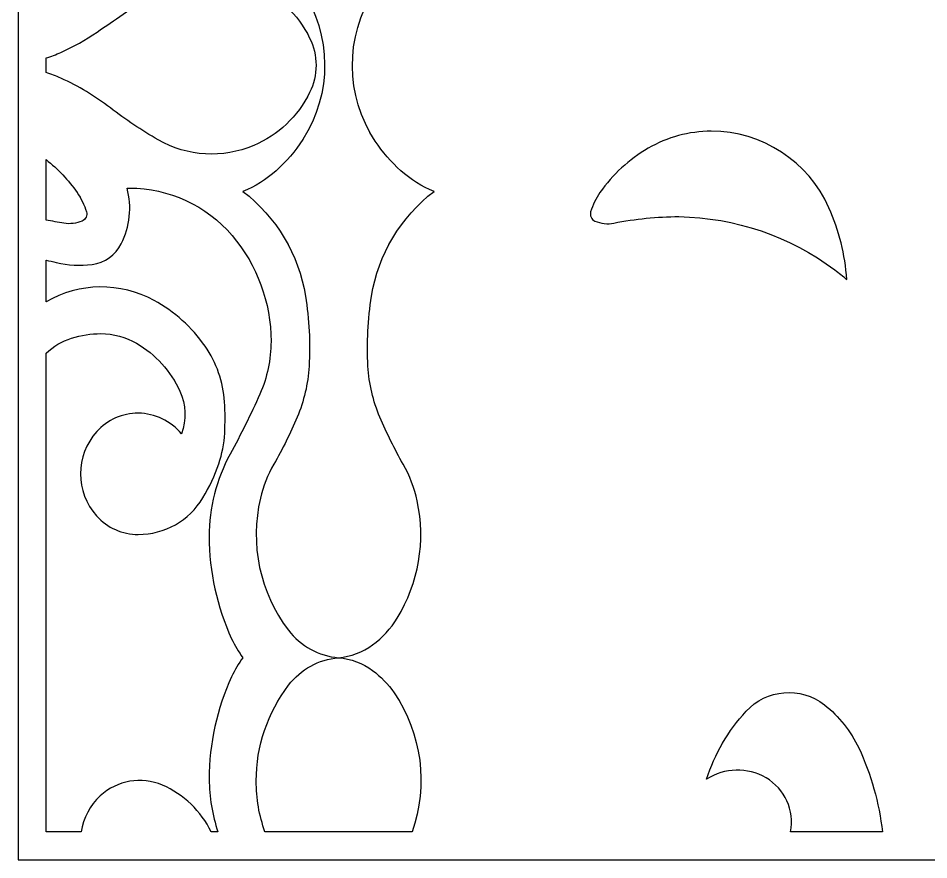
# Model space of a CAD drawing. Header units: centimetres. Extents: x -10.1 to 9, y -10.7 to 5.6.
# Drawn here: x 0.193 to 4.616, y -10.742 to -6.655 of the extents above; entities that cross this region are included whole.
import ezdxf

# ---------------------------------------------------------------- set-up
doc = ezdxf.new("R2010")
doc.units = ezdxf.units.CM
doc.header["$MEASUREMENT"] = 0

msp = doc.modelspace()

# ---------------------------------------------------------------- linework, layer by layer
at = {"color": 242}
for points, knots in [([(9.03907, -10.74215), (9.03907, -10.74215), (0.19334, -10.74215), (0.19334, -10.74215), (0.19334, -10.74215), (0.19334, -10.74215), (0.19334, 5.60715), (0.19334, 5.60715), (0.19334, 5.60715), (0.19334, 5.60715), (9.03907, 5.60715), (9.03907, 5.60715), (9.03907, 5.60715), (9.03907, 5.60715), (9.03907, -10.74215), (9.03907, -10.74215)], [0, 0, 0, 0, 0.2, 0.2, 0.2, 0.2, 0.4, 0.4, 0.4, 0.4, 0.6, 0.6, 0.6, 0.6, 1, 1, 1, 1]), ([(1.74908, -9.76078), (1.65292, -9.75243), (1.56463, -9.70384), (1.50606, -9.62701), (1.50606, -9.62701), (1.36705, -9.44461), (1.31711, -9.20934), (1.36986, -8.98617), (1.36986, -8.98617), (1.38355, -8.92836), (1.40544, -8.87278), (1.4349, -8.82122), (1.4349, -8.82122), (1.47708, -8.74747), (1.51483, -8.67128), (1.54806, -8.59309), (1.54806, -8.59309), (1.58153, -8.51434), (1.60112, -8.43046), (1.60606, -8.34504), (1.60606, -8.34504), (1.61254, -8.23147), (1.60676, -8.11755), (1.5888, -8.00516), (1.5888, -8.00516), (1.55638, -7.80267), (1.44762, -7.62044), (1.28467, -7.49587), (1.28467, -7.49587), (1.34402, -7.47224), (1.39873, -7.43833), (1.44628, -7.39566), (1.44628, -7.39566), (1.49587, -7.35112), (1.53932, -7.30018), (1.57543, -7.24412), (1.57543, -7.24412), (1.71892, -7.02164), (1.71712, -6.73554), (1.57057, -6.51509), (1.57057, -6.51509), (1.5354, -6.46209), (1.49362, -6.41375), (1.44628, -6.37119), (1.44628, -6.37119), (1.39873, -6.32851), (1.34402, -6.29455), (1.28467, -6.27097), (1.28467, -6.27097), (1.44762, -6.14646), (1.55648, -5.96427), (1.5888, -5.76177), (1.5888, -5.76177), (1.60679, -5.64942), (1.61256, -5.53544), (1.60605, -5.42182), (1.60605, -5.42182), (1.60112, -5.33645), (1.58153, -5.25257), (1.54806, -5.17381), (1.54806, -5.17381), (1.51487, -5.09562), (1.47708, -5.01943), (1.4349, -4.94564), (1.4349, -4.94564), (1.40323, -4.89028), (1.38029, -4.83032), (1.36685, -4.76796), (1.36685, -4.76796), (1.32481, -4.57285), (1.35952, -4.3689), (1.46367, -4.19867), (1.46367, -4.19867), (1.49475, -4.14784), (1.53543, -4.10365), (1.58346, -4.06842), (1.58346, -4.06842), (1.63194, -4.0329), (1.68928, -4.01135), (1.74908, -4.00615), (1.74908, -4.00615), (1.84534, -4.01449), (1.93363, -4.06313), (1.99217, -4.13994), (1.99217, -4.13994), (2.13119, -4.3223), (2.18115, -4.55759), (2.12842, -4.78073), (2.12842, -4.78073), (2.11475, -4.83856), (2.09283, -4.8941), (2.06335, -4.94564), (2.06335, -4.94564), (2.0212, -5.01943), (1.98343, -5.09562), (1.95017, -5.17381), (1.95017, -5.17381), (1.91677, -5.25257), (1.89717, -5.33645), (1.89226, -5.42182), (1.89226, -5.42182), (1.88573, -5.5354), (1.89151, -5.64937), (1.90947, -5.7617), (1.90947, -5.7617), (1.94184, -5.9642), (2.05062, -6.14645), (2.21357, -6.27097), (2.21357, -6.27097), (2.15418, -6.29458), (2.09952, -6.32856), (2.05199, -6.37119), (2.05199, -6.37119), (2.00242, -6.4158), (1.95899, -6.46672), (1.92282, -6.52273), (1.92282, -6.52273), (1.77933, -6.74523), (1.78113, -7.03133), (1.92767, -7.25178), (1.92767, -7.25178), (1.96289, -7.30478), (2.00466, -7.35314), (2.05199, -7.39563), (2.05199, -7.39563), (2.09952, -7.43831), (2.15418, -7.47224), (2.21357, -7.49587), (2.21357, -7.49587), (2.05065, -7.62051), (1.94185, -7.80271), (1.90949, -8.00525), (1.90949, -8.00525), (1.89151, -8.11758), (1.88573, -8.23147), (1.89226, -8.34504), (1.89226, -8.34504), (1.89717, -8.43046), (1.91677, -8.51434), (1.95017, -8.59309), (1.95017, -8.59309), (1.98343, -8.67128), (2.0212, -8.74747), (2.06335, -8.82122), (2.06335, -8.82122), (2.09501, -8.87664), (2.11799, -8.93657), (2.13139, -8.99897), (2.13139, -8.99897), (2.17344, -9.19409), (2.13873, -9.39806), (2.03458, -9.56833), (2.03458, -9.56833), (2.00353, -9.61909), (1.96279, -9.66334), (1.91476, -9.69853), (1.91476, -9.69853), (1.86628, -9.73402), (1.80899, -9.75559), (1.74908, -9.76078)], [0, 0, 0, 0, 0.0243902, 0.0243902, 0.0243902, 0.0243902, 0.0487805, 0.0487805, 0.0487805, 0.0487805, 0.0731707, 0.0731707, 0.0731707, 0.0731707, 0.097561, 0.097561, 0.097561, 0.097561, 0.1219512, 0.1219512, 0.1219512, 0.1219512, 0.1463415, 0.1463415, 0.1463415, 0.1463415, 0.1707317, 0.1707317, 0.1707317, 0.1707317, 0.195122, 0.195122, 0.195122, 0.195122, 0.2195122, 0.2195122, 0.2195122, 0.2195122, 0.2439024, 0.2439024, 0.2439024, 0.2439024, 0.2682927, 0.2682927, 0.2682927, 0.2682927, 0.2926829, 0.2926829, 0.2926829, 0.2926829, 0.3170732, 0.3170732, 0.3170732, 0.3170732, 0.3414634, 0.3414634, 0.3414634, 0.3414634, 0.3658537, 0.3658537, 0.3658537, 0.3658537, 0.3902439, 0.3902439, 0.3902439, 0.3902439, 0.4146341, 0.4146341, 0.4146341, 0.4146341, 0.4390244, 0.4390244, 0.4390244, 0.4390244, 0.4634146, 0.4634146, 0.4634146, 0.4634146, 0.4878049, 0.4878049, 0.4878049, 0.4878049, 0.5121951, 0.5121951, 0.5121951, 0.5121951, 0.5365854, 0.5365854, 0.5365854, 0.5365854, 0.5609756, 0.5609756, 0.5609756, 0.5609756, 0.5853659, 0.5853659, 0.5853659, 0.5853659, 0.6097561, 0.6097561, 0.6097561, 0.6097561, 0.6341463, 0.6341463, 0.6341463, 0.6341463, 0.6585366, 0.6585366, 0.6585366, 0.6585366, 0.6829268, 0.6829268, 0.6829268, 0.6829268, 0.7073171, 0.7073171, 0.7073171, 0.7073171, 0.7317073, 0.7317073, 0.7317073, 0.7317073, 0.7560976, 0.7560976, 0.7560976, 0.7560976, 0.7804878, 0.7804878, 0.7804878, 0.7804878, 0.804878, 0.804878, 0.804878, 0.804878, 0.8292683, 0.8292683, 0.8292683, 0.8292683, 0.8536585, 0.8536585, 0.8536585, 0.8536585, 0.8780488, 0.8780488, 0.8780488, 0.8780488, 0.902439, 0.902439, 0.902439, 0.902439, 0.9268293, 0.9268293, 0.9268293, 0.9268293, 0.9512195, 0.9512195, 0.9512195, 0.9512195, 1, 1, 1, 1]), ([(1.63984, -6.88345), (1.63984, -6.83751), (1.62929, -6.79225), (1.60899, -6.75106), (1.60899, -6.75106), (1.55205, -6.63546), (1.45561, -6.54418), (1.33705, -6.49371), (1.33705, -6.49371), (1.16985, -6.42258), (0.97791, -6.44276), (0.8292, -6.54724), (0.8292, -6.54724), (0.74528, -6.60624), (0.66095, -6.66451), (0.57612, -6.72224), (0.57612, -6.72224), (0.5206, -6.76006), (0.46187, -6.793), (0.40066, -6.82064), (0.40066, -6.82064), (0.37717, -6.83118), (0.35303, -6.84027), (0.32848, -6.84789), (0.32848, -6.84789), (0.32848, -6.84789), (0.32848, -6.91899), (0.32848, -6.91899), (0.32848, -6.91899), (0.35303, -6.9266), (0.37717, -6.9357), (0.40066, -6.9462), (0.40066, -6.9462), (0.48602, -6.98482), (0.56661, -7.0332), (0.64085, -7.09033), (0.64085, -7.09033), (0.71489, -7.14737), (0.79276, -7.19932), (0.87386, -7.2458), (0.87386, -7.2458), (1.01549, -7.32693), (1.18683, -7.3371), (1.33705, -7.27316), (1.33705, -7.27316), (1.45561, -7.22267), (1.55208, -7.13143), (1.60899, -7.01583), (1.60899, -7.01583), (1.62929, -6.97465), (1.63984, -6.92934), (1.63984, -6.88345)], [0, 0, 0, 0, 0.0714286, 0.0714286, 0.0714286, 0.0714286, 0.1428571, 0.1428571, 0.1428571, 0.1428571, 0.2142857, 0.2142857, 0.2142857, 0.2142857, 0.2857143, 0.2857143, 0.2857143, 0.2857143, 0.3571429, 0.3571429, 0.3571429, 0.3571429, 0.4285714, 0.4285714, 0.4285714, 0.4285714, 0.5, 0.5, 0.5, 0.5, 0.5714286, 0.5714286, 0.5714286, 0.5714286, 0.6428571, 0.6428571, 0.6428571, 0.6428571, 0.7142857, 0.7142857, 0.7142857, 0.7142857, 0.7857143, 0.7857143, 0.7857143, 0.7857143, 0.8571429, 0.8571429, 0.8571429, 0.8571429, 1, 1, 1, 1]), ([(4.1598, -7.87742), (3.94082, -7.71349), (3.67587, -7.62294), (3.40241, -7.61851), (3.40241, -7.61851), (3.29639, -7.61851), (3.19068, -7.62901), (3.08671, -7.64981), (3.08671, -7.64981), (3.05581, -7.65603), (3.0237, -7.65262), (2.99479, -7.64001), (2.99479, -7.64001), (2.97737, -7.63249), (2.96835, -7.61315), (2.97372, -7.59494), (2.97372, -7.59494), (2.98357, -7.56153), (2.99884, -7.52994), (3.0189, -7.5014), (3.0189, -7.5014), (3.0805, -7.4138), (3.16033, -7.34054), (3.25292, -7.28662), (3.25292, -7.28662), (3.34604, -7.23241), (3.45188, -7.20381), (3.55962, -7.20381), (3.55962, -7.20381), (3.80686, -7.20376), (4.03109, -7.3497), (4.1315, -7.57568), (4.1315, -7.57568), (4.18036, -7.68563), (4.20953, -7.8034), (4.21775, -7.92346), (4.21775, -7.92346), (4.19889, -7.90758), (4.17956, -7.89223), (4.1598, -7.87742)], [0, 0, 0, 0, 0.0909091, 0.0909091, 0.0909091, 0.0909091, 0.1818182, 0.1818182, 0.1818182, 0.1818182, 0.2727273, 0.2727273, 0.2727273, 0.2727273, 0.3636364, 0.3636364, 0.3636364, 0.3636364, 0.4545455, 0.4545455, 0.4545455, 0.4545455, 0.5454545, 0.5454545, 0.5454545, 0.5454545, 0.6363636, 0.6363636, 0.6363636, 0.6363636, 0.7272727, 0.7272727, 0.7272727, 0.7272727, 0.8181818, 0.8181818, 0.8181818, 0.8181818, 1, 1, 1, 1]), ([(0.32848, -7.63615), (0.35761, -7.6406), (0.38669, -7.64537), (0.4157, -7.65048), (0.4157, -7.65048), (0.44539, -7.65563), (0.47592, -7.65201), (0.50352, -7.64001), (0.50352, -7.64001), (0.52094, -7.63247), (0.52999, -7.61315), (0.52456, -7.59494), (0.52456, -7.59494), (0.51468, -7.56151), (0.4994, -7.52995), (0.47939, -7.5014), (0.47939, -7.5014), (0.43702, -7.44119), (0.38622, -7.38738), (0.32848, -7.34165), (0.32848, -7.34165), (0.32848, -7.34165), (0.32848, -7.63615), (0.32848, -7.63615)], [0, 0, 0, 0, 0.1428571, 0.1428571, 0.1428571, 0.1428571, 0.2857143, 0.2857143, 0.2857143, 0.2857143, 0.4285714, 0.4285714, 0.4285714, 0.4285714, 0.5714286, 0.5714286, 0.5714286, 0.5714286, 0.7142857, 0.7142857, 0.7142857, 0.7142857, 1, 1, 1, 1]), ([(1.28457, -9.76078), (1.26325, -9.73209), (1.245, -9.70126), (1.23, -9.66883), (1.23, -9.66883), (1.15808, -9.51296), (1.12083, -9.34331), (1.12083, -9.17169), (1.12083, -9.17169), (1.12083, -9.03214), (1.15586, -8.89471), (1.22264, -8.77219), (1.22264, -8.77219), (1.27464, -8.67685), (1.32291, -8.57958), (1.36748, -8.48055), (1.36748, -8.48055), (1.40293, -8.39981), (1.42123, -8.31266), (1.42123, -8.22448), (1.42123, -8.22448), (1.42123, -8.03583), (1.35408, -7.85339), (1.23176, -7.70979), (1.23176, -7.70979), (1.10744, -7.56388), (0.92553, -7.47983), (0.73382, -7.47984), (0.73382, -7.47984), (0.73191, -7.47989), (0.72997, -7.47997), (0.728, -7.48007), (0.728, -7.48007), (0.72609, -7.48018), (0.72412, -7.48027), (0.72218, -7.48034), (0.72218, -7.48034), (0.74619, -7.57076), (0.73625, -7.66687), (0.69421, -7.75042), (0.69421, -7.75042), (0.66649, -7.80547), (0.61321, -7.84316), (0.55205, -7.85098), (0.55205, -7.85098), (0.49399, -7.85845), (0.43507, -7.85507), (0.37827, -7.84107), (0.37827, -7.84107), (0.36176, -7.83698), (0.34518, -7.83329), (0.32848, -7.82991), (0.32848, -7.82991), (0.32848, -7.82991), (0.32848, -8.03198), (0.32848, -8.03198), (0.32848, -8.03198), (0.49036, -7.93847), (0.68941, -7.93606), (0.85356, -8.02547), (0.85356, -8.02547), (0.95228, -8.07927), (1.03708, -8.15541), (1.1012, -8.24782), (1.1012, -8.24782), (1.15672, -8.32779), (1.18926, -8.42147), (1.19543, -8.51865), (1.19543, -8.51865), (1.19858, -8.56916), (1.19887, -8.61985), (1.19626, -8.67037), (1.19626, -8.67037), (1.19364, -8.72096), (1.18401, -8.77088), (1.16756, -8.81875), (1.16756, -8.81875), (1.14775, -8.87655), (1.12195, -8.93201), (1.09057, -8.98438), (1.09057, -8.98438), (1.02444, -9.09471), (0.90512, -9.16223), (0.7765, -9.16227), (0.7765, -9.16227), (0.69937, -9.16229), (0.62583, -9.12952), (0.57424, -9.07221), (0.57424, -9.07221), (0.46925, -8.95573), (0.46972, -8.77844), (0.57512, -8.6623), (0.57512, -8.6623), (0.62666, -8.60557), (0.69984, -8.57316), (0.7765, -8.57315), (0.7765, -8.57315), (0.85778, -8.57441), (0.93453, -8.6109), (0.98687, -8.67315), (0.98687, -8.67315), (1.01115, -8.60566), (1.00816, -8.53145), (0.97851, -8.46619), (0.97851, -8.46619), (0.93429, -8.36885), (0.86094, -8.28768), (0.7686, -8.23379), (0.7686, -8.23379), (0.71576, -8.20298), (0.65574, -8.18674), (0.59456, -8.18674), (0.59456, -8.18674), (0.54632, -8.18674), (0.49835, -8.19424), (0.45238, -8.20904), (0.45238, -8.20904), (0.40618, -8.22386), (0.36383, -8.24885), (0.32848, -8.28221), (0.32848, -8.28221), (0.32848, -8.28221), (0.32848, -10.60701), (0.32848, -10.60701), (0.32848, -10.60701), (0.32848, -10.60701), (0.49926, -10.60701), (0.49926, -10.60701), (0.49926, -10.60701), (0.50948, -10.53979), (0.54219, -10.47805), (0.59198, -10.43174), (0.59198, -10.43174), (0.67331, -10.35615), (0.79179, -10.33581), (0.89376, -10.37983), (0.89376, -10.37983), (0.99741, -10.42458), (1.08149, -10.50528), (1.13051, -10.60701), (1.13051, -10.60701), (1.13051, -10.60701), (1.16356, -10.60701), (1.16356, -10.60701), (1.16356, -10.60701), (1.13592, -10.52406), (1.12151, -10.43726), (1.12083, -10.34984), (1.12083, -10.34984), (1.12083, -10.17823), (1.15808, -10.0086), (1.22997, -9.8528), (1.22997, -9.8528), (1.245, -9.82031), (1.26325, -9.78952), (1.28457, -9.76078)], [0, 0, 0, 0, 0.025, 0.025, 0.025, 0.025, 0.05, 0.05, 0.05, 0.05, 0.075, 0.075, 0.075, 0.075, 0.1, 0.1, 0.1, 0.1, 0.125, 0.125, 0.125, 0.125, 0.15, 0.15, 0.15, 0.15, 0.175, 0.175, 0.175, 0.175, 0.2, 0.2, 0.2, 0.2, 0.225, 0.225, 0.225, 0.225, 0.25, 0.25, 0.25, 0.25, 0.275, 0.275, 0.275, 0.275, 0.3, 0.3, 0.3, 0.3, 0.325, 0.325, 0.325, 0.325, 0.35, 0.35, 0.35, 0.35, 0.375, 0.375, 0.375, 0.375, 0.4, 0.4, 0.4, 0.4, 0.425, 0.425, 0.425, 0.425, 0.45, 0.45, 0.45, 0.45, 0.475, 0.475, 0.475, 0.475, 0.5, 0.5, 0.5, 0.5, 0.525, 0.525, 0.525, 0.525, 0.55, 0.55, 0.55, 0.55, 0.575, 0.575, 0.575, 0.575, 0.6, 0.6, 0.6, 0.6, 0.625, 0.625, 0.625, 0.625, 0.65, 0.65, 0.65, 0.65, 0.675, 0.675, 0.675, 0.675, 0.7, 0.7, 0.7, 0.7, 0.725, 0.725, 0.725, 0.725, 0.75, 0.75, 0.75, 0.75, 0.775, 0.775, 0.775, 0.775, 0.8, 0.8, 0.8, 0.8, 0.825, 0.825, 0.825, 0.825, 0.85, 0.85, 0.85, 0.85, 0.875, 0.875, 0.875, 0.875, 0.9, 0.9, 0.9, 0.9, 0.925, 0.925, 0.925, 0.925, 0.95, 0.95, 0.95, 0.95, 1, 1, 1, 1]), ([(1.74908, -9.76078), (1.65317, -9.76909), (1.56524, -9.81737), (1.50678, -9.89388), (1.50678, -9.89388), (1.40463, -10.02757), (1.3493, -10.19103), (1.34933, -10.35925), (1.34933, -10.35925), (1.34933, -10.44369), (1.36373, -10.52744), (1.39188, -10.60701), (1.39188, -10.60701), (1.39188, -10.60701), (2.10645, -10.60701), (2.10645, -10.60701), (2.10645, -10.60701), (2.18652, -10.38038), (2.15405, -10.12928), (2.01875, -9.93066), (2.01875, -9.93066), (1.99044, -9.88911), (1.95528, -9.85271), (1.91476, -9.823), (1.91476, -9.823), (1.86625, -9.78746), (1.809, -9.76596), (1.74908, -9.76078)], [0, 0, 0, 0, 0.125, 0.125, 0.125, 0.125, 0.25, 0.25, 0.25, 0.25, 0.375, 0.375, 0.375, 0.375, 0.5, 0.5, 0.5, 0.5, 0.625, 0.625, 0.625, 0.625, 0.75, 0.75, 0.75, 0.75, 1, 1, 1, 1]), ([(4.3906, -10.60701), (4.37502, -10.4656), (4.33632, -10.3278), (4.27601, -10.19895), (4.27601, -10.19895), (4.23762, -10.11698), (4.18048, -10.04526), (4.10913, -9.98965), (4.10913, -9.98965), (3.99338, -9.89942), (3.82801, -9.91296), (3.72874, -10.02103), (3.72874, -10.02103), (3.64159, -10.11582), (3.57618, -10.22841), (3.53706, -10.3511), (3.53706, -10.3511), (3.62421, -10.29489), (3.73565, -10.29219), (3.82552, -10.34399), (3.82552, -10.34399), (3.91747, -10.39696), (3.96522, -10.50298), (3.94409, -10.60701), (3.94409, -10.60701), (3.94409, -10.60701), (4.3906, -10.60701), (4.3906, -10.60701)], [0, 0, 0, 0, 0.125, 0.125, 0.125, 0.125, 0.25, 0.25, 0.25, 0.25, 0.375, 0.375, 0.375, 0.375, 0.5, 0.5, 0.5, 0.5, 0.625, 0.625, 0.625, 0.625, 0.75, 0.75, 0.75, 0.75, 1, 1, 1, 1])]:
    msp.add_open_spline(points, degree=3, knots=knots, dxfattribs=at)
at = {"color": 242, "lineweight": 9}
for points, knots in [([(9.03907, -10.74215), (9.03907, -10.74215), (0.19334, -10.74215), (0.19334, -10.74215), (0.19334, -10.74215), (0.19334, -10.74215), (0.19334, 5.60715), (0.19334, 5.60715), (0.19334, 5.60715), (0.19334, 5.60715), (9.03907, 5.60715), (9.03907, 5.60715), (9.03907, 5.60715), (9.03907, 5.60715), (9.03907, -10.74215), (9.03907, -10.74215)], [0, 0, 0, 0, 0.2, 0.2, 0.2, 0.2, 0.4, 0.4, 0.4, 0.4, 0.6, 0.6, 0.6, 0.6, 1, 1, 1, 1]), ([(1.74908, -9.76078), (1.65292, -9.75243), (1.56463, -9.70384), (1.50606, -9.62701), (1.50606, -9.62701), (1.36705, -9.44461), (1.31711, -9.20934), (1.36986, -8.98617), (1.36986, -8.98617), (1.38355, -8.92836), (1.40544, -8.87278), (1.4349, -8.82122), (1.4349, -8.82122), (1.47708, -8.74747), (1.51483, -8.67128), (1.54806, -8.59309), (1.54806, -8.59309), (1.58153, -8.51434), (1.60112, -8.43046), (1.60606, -8.34504), (1.60606, -8.34504), (1.61254, -8.23147), (1.60676, -8.11755), (1.5888, -8.00516), (1.5888, -8.00516), (1.55638, -7.80267), (1.44762, -7.62044), (1.28467, -7.49587), (1.28467, -7.49587), (1.34402, -7.47224), (1.39873, -7.43833), (1.44628, -7.39566), (1.44628, -7.39566), (1.49587, -7.35112), (1.53932, -7.30018), (1.57543, -7.24412), (1.57543, -7.24412), (1.71892, -7.02164), (1.71712, -6.73554), (1.57057, -6.51509), (1.57057, -6.51509), (1.5354, -6.46209), (1.49362, -6.41375), (1.44628, -6.37119), (1.44628, -6.37119), (1.39873, -6.32851), (1.34402, -6.29455), (1.28467, -6.27097), (1.28467, -6.27097), (1.44762, -6.14646), (1.55648, -5.96427), (1.5888, -5.76177), (1.5888, -5.76177), (1.60679, -5.64942), (1.61256, -5.53544), (1.60605, -5.42182), (1.60605, -5.42182), (1.60112, -5.33645), (1.58153, -5.25257), (1.54806, -5.17381), (1.54806, -5.17381), (1.51487, -5.09562), (1.47708, -5.01943), (1.4349, -4.94564), (1.4349, -4.94564), (1.40323, -4.89028), (1.38029, -4.83032), (1.36685, -4.76796), (1.36685, -4.76796), (1.32481, -4.57285), (1.35952, -4.3689), (1.46367, -4.19867), (1.46367, -4.19867), (1.49475, -4.14784), (1.53543, -4.10365), (1.58346, -4.06842), (1.58346, -4.06842), (1.63194, -4.0329), (1.68928, -4.01135), (1.74908, -4.00615), (1.74908, -4.00615), (1.84534, -4.01449), (1.93363, -4.06313), (1.99217, -4.13994), (1.99217, -4.13994), (2.13119, -4.3223), (2.18115, -4.55759), (2.12842, -4.78073), (2.12842, -4.78073), (2.11475, -4.83856), (2.09283, -4.8941), (2.06335, -4.94564), (2.06335, -4.94564), (2.0212, -5.01943), (1.98343, -5.09562), (1.95017, -5.17381), (1.95017, -5.17381), (1.91677, -5.25257), (1.89717, -5.33645), (1.89226, -5.42182), (1.89226, -5.42182), (1.88573, -5.5354), (1.89151, -5.64937), (1.90947, -5.7617), (1.90947, -5.7617), (1.94184, -5.9642), (2.05062, -6.14645), (2.21357, -6.27097), (2.21357, -6.27097), (2.15418, -6.29458), (2.09952, -6.32856), (2.05199, -6.37119), (2.05199, -6.37119), (2.00242, -6.4158), (1.95899, -6.46672), (1.92282, -6.52273), (1.92282, -6.52273), (1.77933, -6.74523), (1.78113, -7.03133), (1.92767, -7.25178), (1.92767, -7.25178), (1.96289, -7.30478), (2.00466, -7.35314), (2.05199, -7.39563), (2.05199, -7.39563), (2.09952, -7.43831), (2.15418, -7.47224), (2.21357, -7.49587), (2.21357, -7.49587), (2.05065, -7.62051), (1.94185, -7.80271), (1.90949, -8.00525), (1.90949, -8.00525), (1.89151, -8.11758), (1.88573, -8.23147), (1.89226, -8.34504), (1.89226, -8.34504), (1.89717, -8.43046), (1.91677, -8.51434), (1.95017, -8.59309), (1.95017, -8.59309), (1.98343, -8.67128), (2.0212, -8.74747), (2.06335, -8.82122), (2.06335, -8.82122), (2.09501, -8.87664), (2.11799, -8.93657), (2.13139, -8.99897), (2.13139, -8.99897), (2.17344, -9.19409), (2.13873, -9.39806), (2.03458, -9.56833), (2.03458, -9.56833), (2.00353, -9.61909), (1.96279, -9.66334), (1.91476, -9.69853), (1.91476, -9.69853), (1.86628, -9.73402), (1.80899, -9.75559), (1.74908, -9.76078)], [0, 0, 0, 0, 0.0243902, 0.0243902, 0.0243902, 0.0243902, 0.0487805, 0.0487805, 0.0487805, 0.0487805, 0.0731707, 0.0731707, 0.0731707, 0.0731707, 0.097561, 0.097561, 0.097561, 0.097561, 0.1219512, 0.1219512, 0.1219512, 0.1219512, 0.1463415, 0.1463415, 0.1463415, 0.1463415, 0.1707317, 0.1707317, 0.1707317, 0.1707317, 0.195122, 0.195122, 0.195122, 0.195122, 0.2195122, 0.2195122, 0.2195122, 0.2195122, 0.2439024, 0.2439024, 0.2439024, 0.2439024, 0.2682927, 0.2682927, 0.2682927, 0.2682927, 0.2926829, 0.2926829, 0.2926829, 0.2926829, 0.3170732, 0.3170732, 0.3170732, 0.3170732, 0.3414634, 0.3414634, 0.3414634, 0.3414634, 0.3658537, 0.3658537, 0.3658537, 0.3658537, 0.3902439, 0.3902439, 0.3902439, 0.3902439, 0.4146341, 0.4146341, 0.4146341, 0.4146341, 0.4390244, 0.4390244, 0.4390244, 0.4390244, 0.4634146, 0.4634146, 0.4634146, 0.4634146, 0.4878049, 0.4878049, 0.4878049, 0.4878049, 0.5121951, 0.5121951, 0.5121951, 0.5121951, 0.5365854, 0.5365854, 0.5365854, 0.5365854, 0.5609756, 0.5609756, 0.5609756, 0.5609756, 0.5853659, 0.5853659, 0.5853659, 0.5853659, 0.6097561, 0.6097561, 0.6097561, 0.6097561, 0.6341463, 0.6341463, 0.6341463, 0.6341463, 0.6585366, 0.6585366, 0.6585366, 0.6585366, 0.6829268, 0.6829268, 0.6829268, 0.6829268, 0.7073171, 0.7073171, 0.7073171, 0.7073171, 0.7317073, 0.7317073, 0.7317073, 0.7317073, 0.7560976, 0.7560976, 0.7560976, 0.7560976, 0.7804878, 0.7804878, 0.7804878, 0.7804878, 0.804878, 0.804878, 0.804878, 0.804878, 0.8292683, 0.8292683, 0.8292683, 0.8292683, 0.8536585, 0.8536585, 0.8536585, 0.8536585, 0.8780488, 0.8780488, 0.8780488, 0.8780488, 0.902439, 0.902439, 0.902439, 0.902439, 0.9268293, 0.9268293, 0.9268293, 0.9268293, 0.9512195, 0.9512195, 0.9512195, 0.9512195, 1, 1, 1, 1]), ([(1.63984, -6.88345), (1.63984, -6.83751), (1.62929, -6.79225), (1.60899, -6.75106), (1.60899, -6.75106), (1.55205, -6.63546), (1.45561, -6.54418), (1.33705, -6.49371), (1.33705, -6.49371), (1.16985, -6.42258), (0.97791, -6.44276), (0.8292, -6.54724), (0.8292, -6.54724), (0.74528, -6.60624), (0.66095, -6.66451), (0.57612, -6.72224), (0.57612, -6.72224), (0.5206, -6.76006), (0.46187, -6.793), (0.40066, -6.82064), (0.40066, -6.82064), (0.37717, -6.83118), (0.35303, -6.84027), (0.32848, -6.84789), (0.32848, -6.84789), (0.32848, -6.84789), (0.32848, -6.91899), (0.32848, -6.91899), (0.32848, -6.91899), (0.35303, -6.9266), (0.37717, -6.9357), (0.40066, -6.9462), (0.40066, -6.9462), (0.48602, -6.98482), (0.56661, -7.0332), (0.64085, -7.09033), (0.64085, -7.09033), (0.71489, -7.14737), (0.79276, -7.19932), (0.87386, -7.2458), (0.87386, -7.2458), (1.01549, -7.32693), (1.18683, -7.3371), (1.33705, -7.27316), (1.33705, -7.27316), (1.45561, -7.22267), (1.55208, -7.13143), (1.60899, -7.01583), (1.60899, -7.01583), (1.62929, -6.97465), (1.63984, -6.92934), (1.63984, -6.88345)], [0, 0, 0, 0, 0.0714286, 0.0714286, 0.0714286, 0.0714286, 0.1428571, 0.1428571, 0.1428571, 0.1428571, 0.2142857, 0.2142857, 0.2142857, 0.2142857, 0.2857143, 0.2857143, 0.2857143, 0.2857143, 0.3571429, 0.3571429, 0.3571429, 0.3571429, 0.4285714, 0.4285714, 0.4285714, 0.4285714, 0.5, 0.5, 0.5, 0.5, 0.5714286, 0.5714286, 0.5714286, 0.5714286, 0.6428571, 0.6428571, 0.6428571, 0.6428571, 0.7142857, 0.7142857, 0.7142857, 0.7142857, 0.7857143, 0.7857143, 0.7857143, 0.7857143, 0.8571429, 0.8571429, 0.8571429, 0.8571429, 1, 1, 1, 1]), ([(4.1598, -7.87742), (3.94082, -7.71349), (3.67587, -7.62294), (3.40241, -7.61851), (3.40241, -7.61851), (3.29639, -7.61851), (3.19068, -7.62901), (3.08671, -7.64981), (3.08671, -7.64981), (3.05581, -7.65603), (3.0237, -7.65262), (2.99479, -7.64001), (2.99479, -7.64001), (2.97737, -7.63249), (2.96835, -7.61315), (2.97372, -7.59494), (2.97372, -7.59494), (2.98357, -7.56153), (2.99884, -7.52994), (3.0189, -7.5014), (3.0189, -7.5014), (3.0805, -7.4138), (3.16033, -7.34054), (3.25292, -7.28662), (3.25292, -7.28662), (3.34604, -7.23241), (3.45188, -7.20381), (3.55962, -7.20381), (3.55962, -7.20381), (3.80686, -7.20376), (4.03109, -7.3497), (4.1315, -7.57568), (4.1315, -7.57568), (4.18036, -7.68563), (4.20953, -7.8034), (4.21775, -7.92346), (4.21775, -7.92346), (4.19889, -7.90758), (4.17956, -7.89223), (4.1598, -7.87742)], [0, 0, 0, 0, 0.0909091, 0.0909091, 0.0909091, 0.0909091, 0.1818182, 0.1818182, 0.1818182, 0.1818182, 0.2727273, 0.2727273, 0.2727273, 0.2727273, 0.3636364, 0.3636364, 0.3636364, 0.3636364, 0.4545455, 0.4545455, 0.4545455, 0.4545455, 0.5454545, 0.5454545, 0.5454545, 0.5454545, 0.6363636, 0.6363636, 0.6363636, 0.6363636, 0.7272727, 0.7272727, 0.7272727, 0.7272727, 0.8181818, 0.8181818, 0.8181818, 0.8181818, 1, 1, 1, 1]), ([(0.32848, -7.63615), (0.35761, -7.6406), (0.38669, -7.64537), (0.4157, -7.65048), (0.4157, -7.65048), (0.44539, -7.65563), (0.47592, -7.65201), (0.50352, -7.64001), (0.50352, -7.64001), (0.52094, -7.63247), (0.52999, -7.61315), (0.52456, -7.59494), (0.52456, -7.59494), (0.51468, -7.56151), (0.4994, -7.52995), (0.47939, -7.5014), (0.47939, -7.5014), (0.43702, -7.44119), (0.38622, -7.38738), (0.32848, -7.34165), (0.32848, -7.34165), (0.32848, -7.34165), (0.32848, -7.63615), (0.32848, -7.63615)], [0, 0, 0, 0, 0.1428571, 0.1428571, 0.1428571, 0.1428571, 0.2857143, 0.2857143, 0.2857143, 0.2857143, 0.4285714, 0.4285714, 0.4285714, 0.4285714, 0.5714286, 0.5714286, 0.5714286, 0.5714286, 0.7142857, 0.7142857, 0.7142857, 0.7142857, 1, 1, 1, 1]), ([(1.28457, -9.76078), (1.26325, -9.73209), (1.245, -9.70126), (1.23, -9.66883), (1.23, -9.66883), (1.15808, -9.51296), (1.12083, -9.34331), (1.12083, -9.17169), (1.12083, -9.17169), (1.12083, -9.03214), (1.15586, -8.89471), (1.22264, -8.77219), (1.22264, -8.77219), (1.27464, -8.67685), (1.32291, -8.57958), (1.36748, -8.48055), (1.36748, -8.48055), (1.40293, -8.39981), (1.42123, -8.31266), (1.42123, -8.22448), (1.42123, -8.22448), (1.42123, -8.03583), (1.35408, -7.85339), (1.23176, -7.70979), (1.23176, -7.70979), (1.10744, -7.56388), (0.92553, -7.47983), (0.73382, -7.47984), (0.73382, -7.47984), (0.73191, -7.47989), (0.72997, -7.47997), (0.728, -7.48007), (0.728, -7.48007), (0.72609, -7.48018), (0.72412, -7.48027), (0.72218, -7.48034), (0.72218, -7.48034), (0.74619, -7.57076), (0.73625, -7.66687), (0.69421, -7.75042), (0.69421, -7.75042), (0.66649, -7.80547), (0.61321, -7.84316), (0.55205, -7.85098), (0.55205, -7.85098), (0.49399, -7.85845), (0.43507, -7.85507), (0.37827, -7.84107), (0.37827, -7.84107), (0.36176, -7.83698), (0.34518, -7.83329), (0.32848, -7.82991), (0.32848, -7.82991), (0.32848, -7.82991), (0.32848, -8.03198), (0.32848, -8.03198), (0.32848, -8.03198), (0.49036, -7.93847), (0.68941, -7.93606), (0.85356, -8.02547), (0.85356, -8.02547), (0.95228, -8.07927), (1.03708, -8.15541), (1.1012, -8.24782), (1.1012, -8.24782), (1.15672, -8.32779), (1.18926, -8.42147), (1.19543, -8.51865), (1.19543, -8.51865), (1.19858, -8.56916), (1.19887, -8.61985), (1.19626, -8.67037), (1.19626, -8.67037), (1.19364, -8.72096), (1.18401, -8.77088), (1.16756, -8.81875), (1.16756, -8.81875), (1.14775, -8.87655), (1.12195, -8.93201), (1.09057, -8.98438), (1.09057, -8.98438), (1.02444, -9.09471), (0.90512, -9.16223), (0.7765, -9.16227), (0.7765, -9.16227), (0.69937, -9.16229), (0.62583, -9.12952), (0.57424, -9.07221), (0.57424, -9.07221), (0.46925, -8.95573), (0.46972, -8.77844), (0.57512, -8.6623), (0.57512, -8.6623), (0.62666, -8.60557), (0.69984, -8.57316), (0.7765, -8.57315), (0.7765, -8.57315), (0.85778, -8.57441), (0.93453, -8.6109), (0.98687, -8.67315), (0.98687, -8.67315), (1.01115, -8.60566), (1.00816, -8.53145), (0.97851, -8.46619), (0.97851, -8.46619), (0.93429, -8.36885), (0.86094, -8.28768), (0.7686, -8.23379), (0.7686, -8.23379), (0.71576, -8.20298), (0.65574, -8.18674), (0.59456, -8.18674), (0.59456, -8.18674), (0.54632, -8.18674), (0.49835, -8.19424), (0.45238, -8.20904), (0.45238, -8.20904), (0.40618, -8.22386), (0.36383, -8.24885), (0.32848, -8.28221), (0.32848, -8.28221), (0.32848, -8.28221), (0.32848, -10.60701), (0.32848, -10.60701), (0.32848, -10.60701), (0.32848, -10.60701), (0.49926, -10.60701), (0.49926, -10.60701), (0.49926, -10.60701), (0.50948, -10.53979), (0.54219, -10.47805), (0.59198, -10.43174), (0.59198, -10.43174), (0.67331, -10.35615), (0.79179, -10.33581), (0.89376, -10.37983), (0.89376, -10.37983), (0.99741, -10.42458), (1.08149, -10.50528), (1.13051, -10.60701), (1.13051, -10.60701), (1.13051, -10.60701), (1.16356, -10.60701), (1.16356, -10.60701), (1.16356, -10.60701), (1.13592, -10.52406), (1.12151, -10.43726), (1.12083, -10.34984), (1.12083, -10.34984), (1.12083, -10.17823), (1.15808, -10.0086), (1.22997, -9.8528), (1.22997, -9.8528), (1.245, -9.82031), (1.26325, -9.78952), (1.28457, -9.76078)], [0, 0, 0, 0, 0.025, 0.025, 0.025, 0.025, 0.05, 0.05, 0.05, 0.05, 0.075, 0.075, 0.075, 0.075, 0.1, 0.1, 0.1, 0.1, 0.125, 0.125, 0.125, 0.125, 0.15, 0.15, 0.15, 0.15, 0.175, 0.175, 0.175, 0.175, 0.2, 0.2, 0.2, 0.2, 0.225, 0.225, 0.225, 0.225, 0.25, 0.25, 0.25, 0.25, 0.275, 0.275, 0.275, 0.275, 0.3, 0.3, 0.3, 0.3, 0.325, 0.325, 0.325, 0.325, 0.35, 0.35, 0.35, 0.35, 0.375, 0.375, 0.375, 0.375, 0.4, 0.4, 0.4, 0.4, 0.425, 0.425, 0.425, 0.425, 0.45, 0.45, 0.45, 0.45, 0.475, 0.475, 0.475, 0.475, 0.5, 0.5, 0.5, 0.5, 0.525, 0.525, 0.525, 0.525, 0.55, 0.55, 0.55, 0.55, 0.575, 0.575, 0.575, 0.575, 0.6, 0.6, 0.6, 0.6, 0.625, 0.625, 0.625, 0.625, 0.65, 0.65, 0.65, 0.65, 0.675, 0.675, 0.675, 0.675, 0.7, 0.7, 0.7, 0.7, 0.725, 0.725, 0.725, 0.725, 0.75, 0.75, 0.75, 0.75, 0.775, 0.775, 0.775, 0.775, 0.8, 0.8, 0.8, 0.8, 0.825, 0.825, 0.825, 0.825, 0.85, 0.85, 0.85, 0.85, 0.875, 0.875, 0.875, 0.875, 0.9, 0.9, 0.9, 0.9, 0.925, 0.925, 0.925, 0.925, 0.95, 0.95, 0.95, 0.95, 1, 1, 1, 1]), ([(1.74908, -9.76078), (1.65317, -9.76909), (1.56524, -9.81737), (1.50678, -9.89388), (1.50678, -9.89388), (1.40463, -10.02757), (1.3493, -10.19103), (1.34933, -10.35925), (1.34933, -10.35925), (1.34933, -10.44369), (1.36373, -10.52744), (1.39188, -10.60701), (1.39188, -10.60701), (1.39188, -10.60701), (2.10645, -10.60701), (2.10645, -10.60701), (2.10645, -10.60701), (2.18652, -10.38038), (2.15405, -10.12928), (2.01875, -9.93066), (2.01875, -9.93066), (1.99044, -9.88911), (1.95528, -9.85271), (1.91476, -9.823), (1.91476, -9.823), (1.86625, -9.78746), (1.809, -9.76596), (1.74908, -9.76078)], [0, 0, 0, 0, 0.125, 0.125, 0.125, 0.125, 0.25, 0.25, 0.25, 0.25, 0.375, 0.375, 0.375, 0.375, 0.5, 0.5, 0.5, 0.5, 0.625, 0.625, 0.625, 0.625, 0.75, 0.75, 0.75, 0.75, 1, 1, 1, 1]), ([(4.3906, -10.60701), (4.37502, -10.4656), (4.33632, -10.3278), (4.27601, -10.19895), (4.27601, -10.19895), (4.23762, -10.11698), (4.18048, -10.04526), (4.10913, -9.98965), (4.10913, -9.98965), (3.99338, -9.89942), (3.82801, -9.91296), (3.72874, -10.02103), (3.72874, -10.02103), (3.64159, -10.11582), (3.57618, -10.22841), (3.53706, -10.3511), (3.53706, -10.3511), (3.62421, -10.29489), (3.73565, -10.29219), (3.82552, -10.34399), (3.82552, -10.34399), (3.91747, -10.39696), (3.96522, -10.50298), (3.94409, -10.60701), (3.94409, -10.60701), (3.94409, -10.60701), (4.3906, -10.60701), (4.3906, -10.60701)], [0, 0, 0, 0, 0.125, 0.125, 0.125, 0.125, 0.25, 0.25, 0.25, 0.25, 0.375, 0.375, 0.375, 0.375, 0.5, 0.5, 0.5, 0.5, 0.625, 0.625, 0.625, 0.625, 0.75, 0.75, 0.75, 0.75, 1, 1, 1, 1])]:
    msp.add_open_spline(points, degree=3, knots=knots, dxfattribs=at)

doc.saveas('drawing.dxf')
